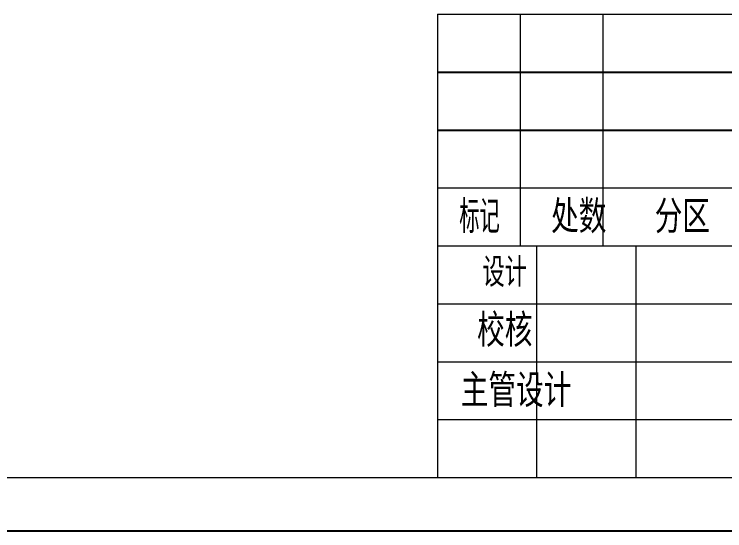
# Model space of a CAD drawing. Header units: millimetres. Extents: x 0 to 297, y 0 to 210.
# Drawn here: x 61.6 to 147.5, y 0 to 62.4 of the extents above; entities that cross this region are included whole.
import ezdxf

# ---------------------------------------------------------------- set-up
doc = ezdxf.new("R2010")
doc.units = ezdxf.units.MM
doc.layers.add('图框', color=7, linetype='Continuous')
doc.styles.add('SLDTEXTSTYLE0', font='TXT', dxfattribs={"width": 0.7, "bigfont": 'bigfont'})

msp = doc.modelspace()

# ---------------------------------------------------------------- linework, layer by layer
at = {"layer": '图框', "lineweight": 15}
for p, q in [((112.733, 62.431), (292.733, 62.431)), ((112.733, 62.431), (112.733, 6.431)), ((122.733, 62.431), (122.733, 34.431)), ((132.733, 62.431), (132.733, 34.431)), ((112.733, 41.431), (192.733, 41.431)), ((112.733, 34.431), (192.733, 34.431)), ((124.733, 34.431), (124.733, 6.431)), ((136.733, 34.431), (136.733, 6.431)), ((112.733, 27.431), (192.733, 27.431)), ((112.733, 20.431), (192.733, 20.431)), ((112.733, 13.431), (192.733, 13.452)), ((112.733, 6.431), (292.733, 6.431))]:
    msp.add_line(p, q, dxfattribs=at)
at = {"layer": '图框'}
for p, q in [((112.733, 55.431), (192.733, 55.431)), ((112.733, 48.431), (192.733, 48.431)), ((0, 0), (297, 0))]:
    msp.add_line(p, q, dxfattribs=at)
at = {"layer": '图框', "linetype": 'Continuous', "lineweight": 15}
msp.add_line((25.733, 6.431), (292.733, 6.431), dxfattribs=at)

# ---------------------------------------------------------------- texts
at = {"layer": '图框', "char_height": 3.5, "attachment_point": 2, "style": 'SLDTEXTSTYLE0'}
for s, insert in [('{\\fHYSWLongFangSong|b0|i0|c134|p2;标记}', (117.829, 39.848)), ('{\\fFangSong|b0|i0|c134|p49;处数}', (129.82, 39.848)), ('{\\fFangSong|b0|i0|c134|p49;分区}', (142.341, 39.848)), ('设计', (120.88, 32.989)), ('{\\fFangSong|b0|i0|c134|p49;校核}', (120.88, 26.11)), ('{\\fFangSong|b0|i0|c134|p49;主管设计}', (122.239, 18.83))]:
    msp.add_mtext(s, dxfattribs=dict(at, insert=insert))

doc.saveas('drawing.dxf')
